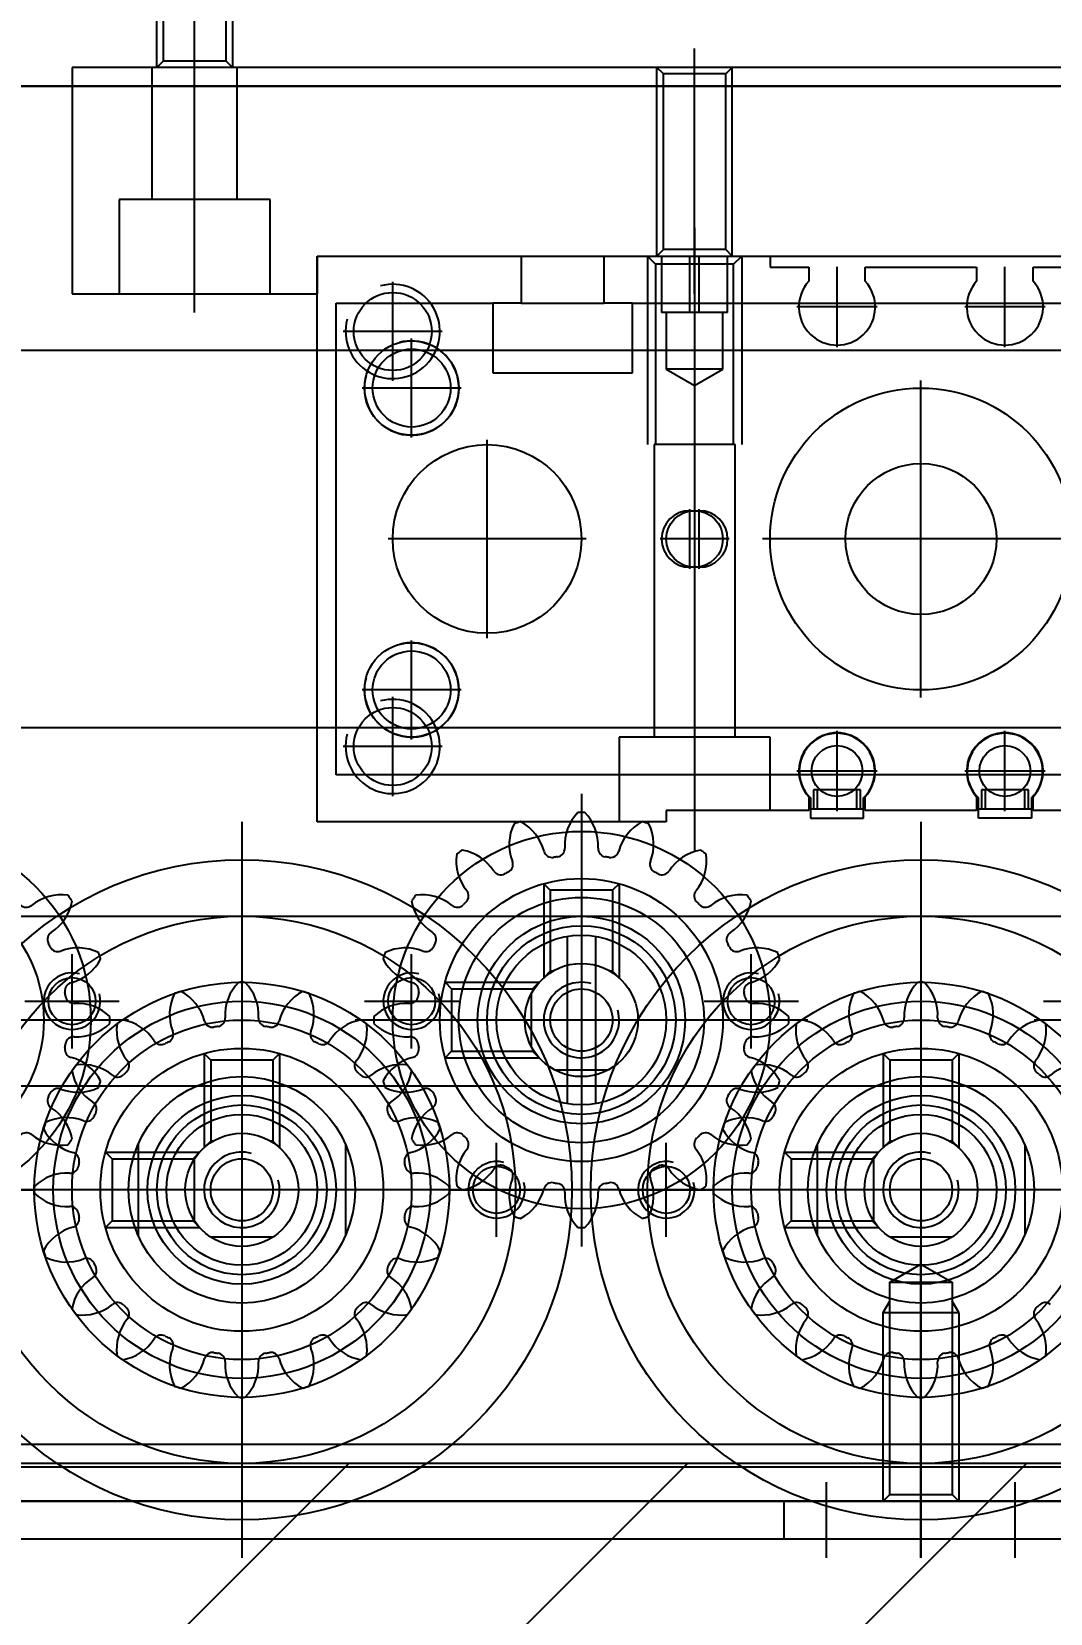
# Model space of a CAD drawing. Header units: inches. Extents: x 0 to 77285, y -118 to 40065.
# Drawn here: x 15014.5 to 15068.5, y 25987.6 to 26071.4 of the extents above; entities that cross this region are included whole.
import ezdxf

# ---------------------------------------------------------------- set-up
doc = ezdxf.new("R2010")
doc.units = ezdxf.units.IN
doc.header["$LTSCALE"] = 5
doc.header["$MEASUREMENT"] = 0
doc.layers.add('A', color=8, linetype='Continuous')
doc.styles.add('SCI', font='')
doc.styles.get('SCI').set_extended_font_data('Gulim')
doc.dimstyles.new('SCH', dxfattribs={"dimtxt": 2.5, "dimasz": 2, "dimexe": 1.25, "dimexo": 0.625, "dimtad": 1, "dimdec": 8, "dimtxsty": 'SCI', "dimcen": 2.5, "dimclrd": 4, "dimclre": 4, "dimclrt": 7, "dimadec": 8, "dimazin": 2, "dimtfac": 1, "dimtdec": 8, "dimtmove": 0, "dimatfit": 3, "dimfxl": 1, "dimarcsym": 0})

# ---------------------------------------------------------------- blocks, each defined once
blk = doc.blocks.new('A$Cc399747e')
h = blk.add_hatch()
h.set_pattern_fill('ANSI31', color=256, scale=4)
h.set_pattern_definition([(45, (9521.272, 63861.461), (-8.980256, 8.980256), [])])
h.paths.add_polyline_path([(2341.792, 581), (1941.792, 581), (1941.792, 281), (2341.792, 281)])
for p, q in [((2216.792, 286), (2216.792, 282)), ((2221.792, 286), (2221.792, 282)), ((2221.792, 247), (2221.792, 286)), ((2226.792, 286), (2226.792, 282)), ((2257.792, 247), (2257.792, 286)), ((2334.292, 285), (2109.292, 285)), ((2229.042, 285), (2229.042, 283)), ((2221.792, 284), (2221.792, 269.448)), ((2109.292, 283), (2334.292, 283)), ((2334.292, 283), (2109.292, 283)), ((2220.142, 282.65), (2219.792, 283)), ((2219.792, 273), (2219.792, 283)), ((2223.442, 282.65), (2220.142, 282.65)), ((2220.142, 271.4), (2220.142, 282.65)), ((2223.792, 283), (2223.442, 282.65)), ((2223.442, 282.65), (2223.442, 271.4)), ((2223.792, 283), (2223.792, 273)), ((1941.792, 281), (2341.792, 281)), ((1941.792, 281), (2341.792, 281)), ((1627.792, 280), (2635.792, 280)), ((2221.792, 253.5), (2221.792, 279.5)), ((2221.792, 253.5), (2221.792, 279.5)), ((2257.792, 253.5), (2257.792, 279.5)), ((2257.792, 253.5), (2257.792, 279.5)), ((2221.792, 254.5), (2221.792, 278.5)), ((2257.792, 254.5), (2257.792, 278.5)), ((2219.792, 273), (2220.142, 272.394)), ((2223.792, 273), (2219.792, 273)), ((2223.792, 273), (2223.442, 272.394)), ((2221.792, 270.448), (2220.142, 271.4)), ((2223.442, 271.4), (2220.142, 271.4)), ((2223.442, 271.4), (2221.792, 270.448)), ((2239.792, 245.5), (2239.792, 269.5)), ((2216.292, 264.102), (2216.292, 268.898)), ((2220.135, 269.001), (2223.449, 269.001)), ((2229.021, 268.5), (2224.028, 268.5)), ((2224.378, 268.15), (2224.028, 268.5)), ((2227.292, 264.102), (2227.292, 268.898)), ((2229.021, 268.5), (2228.671, 268.15)), ((2235.292, 269), (2235.292, 264)), ((2244.292, 269), (2244.292, 264)), ((2252.292, 264.102), (2252.292, 268.898)), ((2256.135, 269.001), (2259.449, 269.001)), ((2265.021, 268.5), (2260.028, 268.5)), ((2260.378, 268.15), (2260.028, 268.5)), ((2263.292, 264.102), (2263.292, 268.898)), ((2265.021, 268.5), (2264.671, 268.15)), ((2224.293, 268.157), (2224.293, 264.843)), ((2224.378, 268.021), (2224.378, 268.15)), ((2228.671, 268.15), (2224.378, 268.15)), ((2228.671, 264.85), (2228.671, 268.15)), ((2260.293, 268.157), (2260.293, 264.843)), ((2260.378, 268.021), (2260.378, 268.15)), ((2264.671, 268.15), (2260.378, 268.15)), ((2264.671, 264.85), (2264.671, 268.15)), ((2202.292, 266.5), (2241.292, 266.5)), ((2208.792, 266.5), (2234.792, 266.5)), ((2208.792, 266.5), (2234.792, 266.5)), ((2209.792, 266.5), (2233.792, 266.5)), ((2237.792, 266.5), (2232.792, 266.5)), ((2238.292, 266.5), (2277.292, 266.5)), ((2246.792, 266.5), (2241.792, 266.5)), ((2244.792, 266.5), (2270.792, 266.5)), ((2244.792, 266.5), (2270.792, 266.5)), ((2245.792, 266.5), (2269.792, 266.5)), ((2273.792, 266.5), (2268.792, 266.5)), ((2224.378, 264.85), (2224.378, 264.98)), ((2239.792, 250), (2239.792, 265)), ((2260.378, 264.85), (2260.378, 264.98)), ((2219.792, 259.272), (2219.792, 264.264)), ((2220.142, 263.914), (2219.792, 264.264)), ((2223.442, 263.914), (2223.792, 264.264)), ((2223.792, 259.272), (2223.792, 264.264)), ((2224.378, 264.85), (2224.028, 264.5)), ((2229.021, 264.5), (2224.028, 264.5)), ((2228.671, 264.85), (2224.378, 264.85)), ((2229.021, 264.5), (2228.671, 264.85)), ((2255.792, 259.272), (2255.792, 264.264)), ((2256.142, 263.914), (2255.792, 264.264)), ((2259.442, 263.914), (2259.792, 264.264)), ((2259.792, 259.272), (2259.792, 264.264)), ((2260.378, 264.85), (2260.028, 264.5)), ((2265.021, 264.5), (2260.028, 264.5)), ((2264.671, 264.85), (2260.378, 264.85)), ((2265.021, 264.5), (2264.671, 264.85)), ((2220.142, 263.914), (2220.271, 263.914)), ((2220.142, 259.622), (2220.142, 263.914)), ((2223.313, 263.914), (2223.442, 263.914)), ((2223.442, 259.622), (2223.442, 263.914)), ((2256.142, 263.914), (2256.271, 263.914)), ((2256.142, 259.622), (2256.142, 263.914)), ((2259.313, 263.914), (2259.442, 263.914)), ((2259.442, 259.622), (2259.442, 263.914)), ((2239.792, 252), (2239.792, 263)), ((2239.042, 253.063), (2239.042, 261.937)), ((2240.542, 253.063), (2240.542, 261.937)), ((2241.215, 260.141), (2238.369, 260.141)), ((2219.792, 259.272), (2220.142, 259.622)), ((2220.142, 259.622), (2223.442, 259.622)), ((2223.792, 259.272), (2223.442, 259.622)), ((2247.021, 259.5), (2242.028, 259.5)), ((2242.378, 259.15), (2242.028, 259.5)), ((2242.378, 259.021), (2242.378, 259.15)), ((2246.671, 259.15), (2242.378, 259.15)), ((2247.021, 259.5), (2246.671, 259.15)), ((2246.671, 255.85), (2246.671, 259.15)), ((2255.792, 259.272), (2256.142, 259.622)), ((2256.142, 259.622), (2259.442, 259.622)), ((2259.792, 259.272), (2259.442, 259.622)), ((2230.792, 259), (2230.792, 254)), ((2242.433, 258.923), (2242.433, 256.077)), ((2248.792, 259), (2248.792, 254)), ((2266.792, 259), (2266.792, 254)), ((2191.792, 257.5), (2215.792, 257.5)), ((2227.792, 257.5), (2251.792, 257.5)), ((2232.292, 257.5), (2247.292, 257.5)), ((2234.292, 257.5), (2245.292, 257.5)), ((2263.792, 257.5), (2287.792, 257.5)), ((2268.292, 257.5), (2283.292, 257.5)), ((2215.292, 256.5), (2210.292, 256.5)), ((2233.292, 256.5), (2228.292, 256.5)), ((2242.378, 255.85), (2242.028, 255.5)), ((2242.378, 255.85), (2242.378, 255.98)), ((2246.671, 255.85), (2242.378, 255.85)), ((2251.292, 256.5), (2246.292, 256.5)), ((2247.021, 255.5), (2246.671, 255.85)), ((2269.292, 256.5), (2264.292, 256.5)), ((2237.792, 250.272), (2237.792, 255.264)), ((2238.142, 254.914), (2237.792, 255.264)), ((2238.142, 254.914), (2238.271, 254.914)), ((2238.142, 250.622), (2238.142, 254.914)), ((2241.313, 254.914), (2241.442, 254.914)), ((2241.442, 254.914), (2241.792, 255.264)), ((2241.442, 250.622), (2241.442, 254.914)), ((2241.792, 250.272), (2241.792, 255.264)), ((2247.021, 255.5), (2242.028, 255.5)), ((2276.792, 252), (2166.792, 252)), ((2237.792, 250.272), (2238.142, 250.622)), ((2238.142, 250.622), (2241.442, 250.622)), ((2241.792, 250.272), (2241.442, 250.622)), ((2233.792, 215.5), (2233.792, 248.5)), ((2215.942, 246.8), (2218.742, 246.8)), ((2215.942, 245.728), (2215.942, 246.8)), ((2218.742, 246.8), (2218.742, 245.728)), ((2224.842, 246.8), (2224.842, 245.728)), ((2227.642, 246.8), (2224.842, 246.8)), ((2227.642, 245.728), (2227.642, 246.8)), ((2235.292, 247), (2253.792, 247)), ((2235.292, 246.4), (2235.292, 247)), ((2237.792, 242.5), (2237.792, 247)), ((2253.792, 247), (2253.792, 217)), ((2213.292, 246.4), (2215.842, 246.4)), ((2215.842, 246.4), (2215.842, 245.661)), ((2218.742, 246.3), (2215.942, 246.3)), ((2216.092, 246.3), (2216.092, 245.3)), ((2216.292, 246.3), (2216.292, 245.3)), ((2217.342, 246.426), (2217.342, 242.174)), ((2218.392, 245.3), (2218.392, 246.3)), ((2218.592, 245.3), (2218.592, 246.3)), ((2218.842, 246.4), (2224.742, 246.4)), ((2218.842, 245.661), (2218.842, 246.4)), ((2224.742, 246.4), (2224.742, 245.661)), ((2227.642, 246.3), (2224.842, 246.3)), ((2224.992, 246.3), (2224.992, 245.3)), ((2225.192, 246.3), (2225.192, 245.3)), ((2226.242, 246.426), (2226.242, 242.174)), ((2227.292, 245.3), (2227.292, 246.3)), ((2227.492, 245.3), (2227.492, 246.3)), ((2227.742, 246.4), (2235.292, 246.4)), ((2227.742, 245.661), (2227.742, 246.4)), ((2229.792, 246.4), (2229.792, 242.5)), ((2216.092, 245.3), (2218.592, 245.3)), ((2224.992, 245.3), (2227.492, 245.3)), ((2249.792, 245.625), (2249.792, 240.375)), ((2192.802, 244.5), (2215.327, 244.5)), ((2215.216, 244.3), (2219.468, 244.3)), ((2215.327, 244.5), (2215.352, 244.5)), ((2215.352, 244.5), (2219.332, 244.5)), ((2219.332, 244.5), (2219.357, 244.5)), ((2219.357, 244.5), (2224.227, 244.5)), ((2224.116, 244.3), (2228.368, 244.3)), ((2224.227, 244.5), (2224.252, 244.5)), ((2224.252, 244.5), (2228.232, 244.5)), ((2228.232, 244.5), (2228.257, 244.5)), ((2228.257, 244.5), (2252.792, 244.5)), ((2252.792, 244.5), (2252.792, 219.5)), ((2229.792, 242.5), (2237.792, 242.5)), ((2231.642, 242.5), (2231.642, 227)), ((2235.942, 227), (2235.942, 242.5)), ((2247.167, 243), (2252.417, 243)), ((2248.792, 242.625), (2248.792, 237.375)), ((2334.292, 242), (2109.292, 242)), ((2221.792, 240.4), (2221.792, 223.6)), ((2246.167, 240), (2251.417, 240)), ((2244.792, 237.25), (2244.792, 226.75)), ((2233.542, 233.575), (2233.542, 230.425)), ((2233.542, 233.5), (2234.042, 233.5)), ((2234.042, 233.575), (2234.042, 230.425)), ((2213.392, 232), (2230.192, 232)), ((2231.967, 232), (2235.617, 232)), ((2239.542, 232), (2250.042, 232)), ((2234.042, 230.5), (2233.542, 230.5)), ((2231.292, 217), (2231.292, 227)), ((2231.642, 227), (2235.942, 227)), ((2231.725, 227), (2231.725, 217.433)), ((2235.859, 217.433), (2235.859, 227)), ((2236.292, 217), (2236.292, 227)), ((2248.792, 226.625), (2248.792, 221.375)), ((2233.792, 223.866), (2232.292, 223)), ((2235.292, 223), (2233.792, 223.866)), ((2246.167, 224), (2251.417, 224)), ((2237.092, 223.2), (2237.092, 219.5)), ((2244.492, 223.2), (2237.092, 223.2)), ((2244.492, 219.5), (2244.492, 223.2)), ((2249.792, 223.625), (2249.792, 218.375)), ((2232.292, 223), (2235.292, 223)), ((2232.292, 223), (2232.292, 220)), ((2235.292, 220), (2235.292, 223)), ((2109.292, 222), (2334.292, 222)), ((2217.342, 221.826), (2217.342, 217.574)), ((2226.242, 221.826), (2226.242, 217.574)), ((2247.167, 221), (2252.417, 221)), ((2215.216, 219.7), (2219.468, 219.7)), ((2224.116, 219.7), (2228.368, 219.7)), ((2232.042, 220), (2232.042, 217)), ((2232.042, 220), (2235.542, 220)), ((2233.542, 220), (2233.542, 217)), ((2234.042, 220), (2234.042, 217)), ((2235.542, 217), (2235.542, 220)), ((2260.292, 220), (2260.292, 206)), ((2215.327, 219.5), (2206.492, 219.5)), ((2219.357, 219.5), (2215.327, 219.5)), ((2224.227, 219.5), (2219.357, 219.5)), ((2228.257, 219.5), (2224.227, 219.5)), ((2237.092, 219.5), (2228.257, 219.5)), ((2233.792, 219), (2233.792, 206)), ((2237.092, 219.5), (2238.592, 219.5)), ((2242.992, 219.5), (2238.592, 219.5)), ((2238.592, 219.5), (2238.592, 217)), ((2242.992, 219.5), (2244.492, 219.5)), ((2242.992, 217), (2242.992, 219.5)), ((2252.792, 219.5), (2244.492, 219.5)), ((2266.792, 219), (2253.792, 219)), ((2253.792, 217), (2253.792, 219)), ((2256.292, 219), (2256.292, 214)), ((2264.292, 214), (2264.292, 219)), ((2266.792, 207), (2266.792, 219)), ((2215.842, 218.34), (2215.842, 217.6)), ((2218.842, 217.6), (2218.842, 218.34)), ((2224.742, 218.34), (2224.742, 217.6)), ((2227.742, 217.6), (2227.742, 218.34)), ((2215.842, 217.6), (2213.792, 217.6)), ((2224.742, 217.6), (2218.842, 217.6)), ((2229.792, 217.6), (2227.742, 217.6)), ((2229.792, 217), (2229.792, 217.6)), ((2231.725, 217.433), (2231.292, 217)), ((2231.725, 217.433), (2235.859, 217.433)), ((2236.292, 217), (2235.859, 217.433)), ((2253.792, 217), (2189.792, 217)), ((2238.592, 217), (2229.792, 217)), ((2231.792, 217), (2231.792, 207)), ((2231.792, 217), (2232.142, 216.65)), ((2232.142, 216.65), (2235.442, 216.65)), ((2232.142, 216.65), (2232.142, 207.35)), ((2235.792, 217), (2235.442, 216.65)), ((2235.442, 216.65), (2235.442, 207.35)), ((2235.792, 217), (2235.792, 207)), ((2253.792, 217), (2242.992, 217)), ((2256.292, 214), (2264.292, 214)), ((2258.042, 214), (2258.042, 207)), ((2262.542, 214), (2262.542, 207)), ((2605.792, 208), (1657.792, 208)), ((1746.792, 208), (2486.792, 208)), ((2260.292, 208), (2260.292, 193.448)), ((2266.792, 207), (2266.792, 208)), ((2232.142, 207.35), (2231.792, 207)), ((2232.142, 207.35), (2235.442, 207.35)), ((2235.442, 207.35), (2235.792, 207)), ((2176.792, 207), (2266.792, 207)), ((2176.792, 207), (2266.792, 207)), ((2258.642, 206.65), (2258.292, 207)), ((2258.292, 197), (2258.292, 207)), ((2261.942, 206.65), (2258.642, 206.65)), ((2258.642, 195.4), (2258.642, 206.65)), ((2262.292, 207), (2261.942, 206.65)), ((2261.942, 206.65), (2261.942, 195.4)), ((2262.292, 207), (2262.292, 197))]:
    blk.add_line(p, q)
at = {"ltscale": 4}
for p, q in [((1627.792, 281.2), (2635.792, 281.2)), ((1627.792, 280), (2635.792, 280)), ((2106.292, 261), (2337.292, 261)), ((1679.792, 208), (2483.792, 208))]:
    blk.add_line(p, q, dxfattribs=at)
for centre, radius in [((2221.792, 266.5), 17.5), ((2257.792, 266.5), 17.5), ((2221.792, 266.5), 14.5), ((2257.792, 266.5), 14.5), ((2221.792, 266.5), 11), ((2257.792, 266.5), 11), ((2221.792, 266.5), 10), ((2257.792, 266.5), 10), ((2221.792, 266.5), 9), ((2257.792, 266.5), 9), ((2221.792, 266.5), 7.5), ((2257.792, 266.5), 7.5), ((2221.792, 266.5), 6), ((2257.792, 266.5), 6), ((2221.792, 266.5), 5), ((2221.792, 266.5), 4.5), ((2257.792, 266.5), 5), ((2257.792, 266.5), 4.5), ((2221.792, 266.5), 4), ((2257.792, 266.5), 4), ((2221.792, 266.5), 3), ((2221.792, 266.5), 3), ((2257.792, 266.5), 3), ((2257.792, 266.5), 3), ((2221.792, 266.5), 1.65), ((2239.792, 257.5), 10), ((2235.292, 266.5), 1.25), ((2244.292, 266.5), 1.25), ((2257.792, 266.5), 1.65), ((2275.792, 257.5), 10), ((2239.792, 257.5), 7.5), ((2275.792, 257.5), 7.5), ((2239.792, 257.5), 6.5), ((2239.792, 257.5), 5.5), ((2239.792, 257.5), 5), ((2239.792, 257.5), 4.5), ((2239.792, 257.5), 4.5), ((2239.792, 257.5), 3), ((2239.792, 257.5), 3), ((2239.792, 257.5), 1.65), ((2230.792, 256.5), 1.25), ((2248.792, 256.5), 1.25), ((2266.792, 256.5), 1.25), ((2217.342, 244.3), 1.35), ((2226.242, 244.3), 1.35), ((2249.792, 243), 2.067), ((2248.792, 240), 2.5), ((2248.792, 240), 2.067), ((2221.792, 232), 8), ((2221.792, 232), 8), ((2244.792, 232), 5), ((2221.792, 232), 4), ((2233.792, 232), 1.5), ((2248.792, 224), 2.5), ((2248.792, 224), 2.067), ((2249.792, 221), 2.067)]:
    blk.add_circle(centre, radius)
for centre, radius, start, end in [((2220.464, 275.803), 2.5, 153.86546, 201.15785), ((2221.792, 266.5), 11, 108, 108.94936), ((2221.792, 266.5), 11, 107.05064, 108), ((2217.398, 274.807), 2.5, 14.84215, 62.13454), ((2223.404, 275.758), 2.5, 135.86546, 183.15785), ((2221.792, 266.5), 11, 90, 90.94936), ((2221.792, 266.5), 11, 89.05064, 90), ((2220.18, 275.758), 2.5, 356.84215, 44.13454), ((2226.186, 274.807), 2.5, 117.86546, 165.15785), ((2221.792, 266.5), 11, 72, 72.94936), ((2221.792, 266.5), 11, 71.05064, 72), ((2223.12, 275.803), 2.5, 338.84215, 26.13454), ((2256.464, 275.803), 2.5, 153.86546, 201.15785), ((2257.792, 266.5), 11, 108, 108.94936), ((2257.792, 266.5), 11, 107.05064, 108), ((2253.398, 274.807), 2.5, 14.84215, 62.13454), ((2259.404, 275.758), 2.5, 135.86546, 183.15785), ((2257.792, 266.5), 11, 90, 90.94936), ((2257.792, 266.5), 11, 89.05064, 90), ((2256.18, 275.758), 2.5, 356.84215, 44.13454), ((2262.186, 274.807), 2.5, 117.86546, 165.15785), ((2257.792, 266.5), 11, 72, 72.94936), ((2257.792, 266.5), 11, 71.05064, 72), ((2259.12, 275.803), 2.5, 338.84215, 26.13454), ((2217.655, 274.937), 2.5, 171.86546, 219.15785), ((2221.792, 266.5), 11, 126, 126.94936), ((2221.792, 266.5), 11, 125.05064, 126), ((2215.046, 273.042), 2.5, 32.84215, 80.13454), ((2220.242, 275.56), 0.442, 194.84215, 279.71096), ((2221.792, 266.5), 8.75, 99, 99.71096), ((2221.792, 266.5), 8.75, 98.28904, 99), ((2220.467, 275.596), 0.442, 278.28904, 3.15785), ((2223.117, 275.596), 0.442, 176.84215, 261.71096), ((2221.792, 266.5), 8.75, 81, 81.71096), ((2221.792, 266.5), 8.75, 80.28904, 81), ((2223.343, 275.56), 0.442, 260.28904, 345.15785), ((2228.538, 273.042), 2.5, 99.86546, 147.15785), ((2225.929, 274.937), 2.5, 320.84215, 8.13454), ((2221.792, 266.5), 11, 54, 54.94936), ((2221.792, 266.5), 11, 53.05064, 54), ((2253.655, 274.937), 2.5, 171.86546, 219.15785), ((2257.792, 266.5), 11, 126, 126.94936), ((2257.792, 266.5), 11, 125.05064, 126), ((2251.046, 273.042), 2.5, 32.84215, 80.13454), ((2256.242, 275.56), 0.442, 194.84215, 279.71096), ((2257.792, 266.5), 8.75, 99, 99.71096), ((2257.792, 266.5), 8.75, 98.28904, 99), ((2256.467, 275.596), 0.442, 278.28904, 3.15785), ((2259.117, 275.596), 0.442, 176.84215, 261.71096), ((2257.792, 266.5), 8.75, 81, 81.71096), ((2257.792, 266.5), 8.75, 80.28904, 81), ((2259.343, 275.56), 0.442, 260.28904, 345.15785), ((2264.538, 273.042), 2.5, 99.86546, 147.15785), ((2261.929, 274.937), 2.5, 320.84215, 8.13454), ((2257.792, 266.5), 11, 54, 54.94936), ((2257.792, 266.5), 11, 53.05064, 54), ((2217.518, 274.637), 0.442, 212.84215, 297.71096), ((2221.792, 266.5), 8.75, 117, 117.71096), ((2221.792, 266.5), 8.75, 116.28904, 117), ((2217.721, 274.741), 0.442, 296.28904, 21.15785), ((2225.863, 274.741), 0.442, 158.84215, 243.71096), ((2221.792, 266.5), 8.75, 63, 63.71096), ((2221.792, 266.5), 8.75, 62.28904, 63), ((2226.066, 274.637), 0.442, 242.28904, 327.15785), ((2253.518, 274.637), 0.442, 212.84215, 297.71096), ((2257.792, 266.5), 8.75, 117, 117.71096), ((2257.792, 266.5), 8.75, 116.28904, 117), ((2253.721, 274.741), 0.442, 296.28904, 21.15785), ((2261.863, 274.741), 0.442, 158.84215, 243.71096), ((2257.792, 266.5), 8.75, 63, 63.71096), ((2257.792, 266.5), 8.75, 62.28904, 63), ((2262.066, 274.637), 0.442, 242.28904, 327.15785), ((2215.374, 273.08), 0.442, 314.28904, 39.15785), ((2228.21, 273.08), 0.442, 140.84215, 225.71096), ((2251.374, 273.08), 0.442, 314.28904, 39.15785), ((2264.21, 273.08), 0.442, 140.84215, 225.71096), ((2215.213, 272.918), 0.442, 230.84215, 315.71096), ((2221.792, 266.5), 8.75, 135, 135.71096), ((2221.792, 266.5), 8.75, 134.28904, 135), ((2221.792, 266.5), 8.75, 45, 45.71096), ((2221.792, 266.5), 8.75, 44.28904, 45), ((2228.372, 272.918), 0.442, 224.28904, 309.15785), ((2230.229, 270.637), 2.5, 81.86546, 129.15785), ((2228.334, 273.246), 2.5, 302.84215, 350.13454), ((2221.792, 266.5), 11, 36, 36.94936), ((2221.792, 266.5), 11, 35.05064, 36), ((2257.792, 266.5), 11, 144, 144.94936), ((2251.25, 273.246), 2.5, 189.86546, 237.15785), ((2257.792, 266.5), 11, 143.05064, 144), ((2249.355, 270.637), 2.5, 50.84215, 98.13454), ((2251.213, 272.918), 0.442, 230.84215, 315.71096), ((2257.792, 266.5), 8.75, 135, 135.71096), ((2257.792, 266.5), 8.75, 134.28904, 135), ((2257.792, 266.5), 8.75, 45, 45.71096), ((2257.792, 266.5), 8.75, 44.28904, 45), ((2264.372, 272.918), 0.442, 224.28904, 309.15785), ((2266.229, 270.637), 2.5, 81.86546, 129.15785), ((2264.334, 273.246), 2.5, 302.84215, 350.13454), ((2257.792, 266.5), 11, 36, 36.94936), ((2257.792, 266.5), 11, 35.05064, 36), ((2229.929, 270.774), 0.442, 122.84215, 207.71096), ((2249.655, 270.774), 0.442, 332.28904, 57.15785), ((2265.929, 270.774), 0.442, 122.84215, 207.71096), ((2221.792, 266.5), 8.75, 27, 27.71096), ((2221.792, 266.5), 8.75, 26.28904, 27), ((2230.033, 270.571), 0.442, 206.28904, 291.15785), ((2231.095, 267.828), 2.5, 63.86546, 111.15785), ((2221.792, 266.5), 11, 18, 18.94936), ((2257.792, 266.5), 11, 161.05064, 162), ((2248.489, 267.828), 2.5, 68.84215, 116.13454), ((2249.551, 270.571), 0.442, 248.84215, 333.71096), ((2257.792, 266.5), 8.75, 153, 153.71096), ((2257.792, 266.5), 8.75, 152.28904, 153), ((2257.792, 266.5), 8.75, 27, 27.71096), ((2257.792, 266.5), 8.75, 26.28904, 27), ((2266.033, 270.571), 0.442, 206.28904, 291.15785), ((2267.095, 267.828), 2.5, 63.86546, 111.15785), ((2257.792, 266.5), 11, 18, 18.94936), ((2230.098, 270.894), 2.5, 284.84215, 332.13454), ((2221.792, 266.5), 11, 17.05064, 18), ((2257.792, 266.5), 11, 162, 162.94936), ((2249.486, 270.894), 2.5, 207.86546, 255.15785), ((2266.098, 270.894), 2.5, 284.84215, 332.13454), ((2257.792, 266.5), 11, 17.05064, 18), ((2221.792, 266.5), 2, 255, 195), ((2230.852, 268.051), 0.442, 104.84215, 189.71096), ((2241.404, 266.758), 2.5, 135.86546, 183.15785), ((2239.792, 257.5), 11, 90, 90.94936), ((2239.792, 257.5), 11, 89.05064, 90), ((2238.18, 266.758), 2.5, 356.84215, 44.13454), ((2248.732, 268.051), 0.442, 350.28904, 75.15785), ((2257.792, 266.5), 2, 255, 195), ((2266.852, 268.051), 0.442, 104.84215, 189.71096), ((2221.792, 266.5), 8.75, 9, 9.71096), ((2221.792, 266.5), 8.75, 8.28904, 9), ((2230.888, 267.825), 0.442, 188.28904, 273.15785), ((2235.292, 266.5), 1.5, 255, 195), ((2238.464, 266.803), 2.5, 153.86546, 201.15785), ((2239.792, 257.5), 11, 108, 108.94936), ((2239.792, 257.5), 11, 107.05064, 108), ((2235.398, 265.807), 2.5, 14.84215, 62.13454), ((2244.186, 265.807), 2.5, 117.86546, 165.15785), ((2244.292, 266.5), 1.5, 255, 195), ((2239.792, 257.5), 11, 72, 72.94936), ((2239.792, 257.5), 11, 71.05064, 72), ((2241.12, 266.803), 2.5, 338.84215, 26.13454), ((2248.697, 267.825), 0.442, 266.84215, 351.71096), ((2257.792, 266.5), 8.75, 171, 171.71096), ((2257.792, 266.5), 8.75, 170.28904, 171), ((2257.792, 266.5), 8.75, 9, 9.71096), ((2257.792, 266.5), 8.75, 8.28904, 9), ((2266.888, 267.825), 0.442, 188.28904, 273.15785), ((2231.05, 264.888), 2.5, 45.86546, 93.15785), ((2221.792, 266.5), 11, 360, 0.94936), ((2257.792, 266.5), 11, 179.05064, 180), ((2248.534, 264.888), 2.5, 86.84215, 134.13454), ((2267.05, 264.888), 2.5, 45.86546, 93.15785), ((2257.792, 266.5), 11, 360, 0.94936), ((2231.05, 268.112), 2.5, 266.84215, 314.13454), ((2221.792, 266.5), 11, 359.05064, 0), ((2235.655, 265.937), 2.5, 171.86546, 219.15785), ((2239.792, 257.5), 11, 126, 126.94936), ((2239.792, 257.5), 11, 125.05064, 126), ((2233.046, 264.042), 2.5, 32.84215, 80.13454), ((2235.721, 265.741), 0.442, 296.28904, 21.15785), ((2238.242, 266.56), 0.442, 194.84215, 279.71096), ((2239.792, 257.5), 8.75, 99, 99.71096), ((2239.792, 257.5), 8.75, 98.28904, 99), ((2238.467, 266.596), 0.442, 278.28904, 3.15785), ((2241.117, 266.596), 0.442, 176.84215, 261.71096), ((2239.792, 257.5), 8.75, 81, 81.71096), ((2239.792, 257.5), 8.75, 80.28904, 81), ((2241.343, 266.56), 0.442, 260.28904, 345.15785), ((2243.863, 265.741), 0.442, 158.84215, 243.71096), ((2246.538, 264.042), 2.5, 99.86546, 147.15785), ((2243.929, 265.937), 2.5, 320.84215, 8.13454), ((2239.792, 257.5), 11, 54, 54.94936), ((2239.792, 257.5), 11, 53.05064, 54), ((2257.792, 266.5), 11, 180, 180.94936), ((2248.534, 268.112), 2.5, 225.86546, 273.15785), ((2267.05, 268.112), 2.5, 266.84215, 314.13454), ((2257.792, 266.5), 11, 359.05064, 0), ((2230.852, 264.95), 0.442, 170.28904, 255.15785), ((2221.792, 266.5), 8.75, 350.28904, 351), ((2221.792, 266.5), 8.75, 351, 351.71096), ((2230.888, 265.175), 0.442, 86.84215, 171.71096), ((2235.518, 265.637), 0.442, 212.84215, 297.71096), ((2239.792, 257.5), 8.75, 117, 117.71096), ((2239.792, 257.5), 8.75, 116.28904, 117), ((2239.792, 257.5), 8.75, 63, 63.71096), ((2239.792, 257.5), 8.75, 62.28904, 63), ((2244.066, 265.637), 0.442, 242.28904, 327.15785), ((2248.697, 265.175), 0.442, 8.28904, 93.15785), ((2248.732, 264.95), 0.442, 284.84215, 9.71096), ((2257.792, 266.5), 8.75, 188.28904, 189), ((2257.792, 266.5), 8.75, 189, 189.71096), ((2266.852, 264.95), 0.442, 170.28904, 255.15785), ((2257.792, 266.5), 8.75, 350.28904, 351), ((2257.792, 266.5), 8.75, 351, 351.71096), ((2266.888, 265.175), 0.442, 86.84215, 171.71096), ((2230.098, 262.106), 2.5, 27.86546, 75.15785), ((2239.792, 257.5), 11, 143.05064, 144), ((2231.355, 261.637), 2.5, 50.84215, 98.13454), ((2233.374, 264.08), 0.442, 314.28904, 39.15785), ((2246.21, 264.08), 0.442, 140.84215, 225.71096), ((2248.229, 261.637), 2.5, 81.86546, 129.15785), ((2249.486, 262.106), 2.5, 104.84215, 152.13454), ((2239.792, 257.5), 11, 36, 36.94936), ((2266.098, 262.106), 2.5, 27.86546, 75.15785), ((2275.792, 257.5), 11, 143.05064, 144), ((2267.355, 261.637), 2.5, 50.84215, 98.13454), ((2239.792, 257.5), 11, 144, 144.94936), ((2233.25, 264.246), 2.5, 189.86546, 237.15785), ((2221.792, 266.5), 11, 342, 342.94936), ((2233.213, 263.918), 0.442, 230.84215, 315.71096), ((2239.792, 257.5), 8.75, 135, 135.71096), ((2239.792, 257.5), 8.75, 134.28904, 135), ((2239.792, 257.5), 8.75, 45, 45.71096), ((2239.792, 257.5), 8.75, 44.28904, 45), ((2246.372, 263.918), 0.442, 224.28904, 309.15785), ((2257.792, 266.5), 11, 197.05064, 198), ((2246.334, 264.246), 2.5, 302.84215, 350.13454), ((2239.792, 257.5), 11, 35.05064, 36), ((2275.792, 257.5), 11, 144, 144.94936), ((2269.25, 264.246), 2.5, 189.86546, 237.15785), ((2257.792, 266.5), 11, 342, 342.94936), ((2269.213, 263.918), 0.442, 230.84215, 315.71096), ((2221.792, 266.5), 8.75, 332.28904, 333), ((2221.792, 266.5), 8.75, 333, 333.71096), ((2230.033, 262.429), 0.442, 68.84215, 153.71096), ((2231.095, 265.172), 2.5, 248.84215, 296.13454), ((2221.792, 266.5), 11, 341.05064, 342), ((2257.792, 266.5), 11, 198, 198.94936), ((2248.489, 265.172), 2.5, 243.86546, 291.15785), ((2249.551, 262.429), 0.442, 26.28904, 111.15785), ((2257.792, 266.5), 8.75, 206.28904, 207), ((2257.792, 266.5), 8.75, 207, 207.71096), ((2257.792, 266.5), 8.75, 332.28904, 333), ((2257.792, 266.5), 8.75, 333, 333.71096), ((2266.033, 262.429), 0.442, 68.84215, 153.71096), ((2267.095, 265.172), 2.5, 248.84215, 296.13454), ((2257.792, 266.5), 11, 341.05064, 342), ((2229.929, 262.226), 0.442, 152.28904, 237.15785), ((2228.334, 259.754), 2.5, 9.86546, 57.15785), ((2231.655, 261.774), 0.442, 332.28904, 57.15785), ((2247.929, 261.774), 0.442, 122.84215, 207.71096), ((2251.25, 259.754), 2.5, 122.84215, 170.13454), ((2249.655, 262.226), 0.442, 302.84215, 27.71096), ((2265.929, 262.226), 0.442, 152.28904, 237.15785), ((2264.334, 259.754), 2.5, 9.86546, 57.15785), ((2267.655, 261.774), 0.442, 332.28904, 57.15785), ((2239.792, 257.5), 11, 162, 162.94936), ((2239.792, 257.5), 11, 161.05064, 162), ((2230.489, 258.828), 2.5, 68.84215, 116.13454), ((2231.551, 261.571), 0.442, 248.84215, 333.71096), ((2239.792, 257.5), 8.75, 153, 153.71096), ((2239.792, 257.5), 8.75, 152.28904, 153), ((2239.792, 257.5), 8.75, 27, 27.71096), ((2239.792, 257.5), 8.75, 26.28904, 27), ((2248.033, 261.571), 0.442, 206.28904, 291.15785), ((2249.095, 258.828), 2.5, 63.86546, 111.15785), ((2239.792, 257.5), 11, 18, 18.94936), ((2239.792, 257.5), 11, 17.05064, 18), ((2275.792, 257.5), 11, 162, 162.94936), ((2275.792, 257.5), 11, 161.05064, 162), ((2266.489, 258.828), 2.5, 68.84215, 116.13454), ((2267.551, 261.571), 0.442, 248.84215, 333.71096), ((2275.792, 257.5), 8.75, 153, 153.71096), ((2275.792, 257.5), 8.75, 152.28904, 153), ((2213.355, 262.363), 2.5, 261.86546, 309.15785), ((2215.213, 260.082), 0.442, 44.28904, 129.15785), ((2221.792, 266.5), 8.75, 224.28904, 225), ((2221.792, 266.5), 8.75, 225, 225.71096), ((2215.374, 259.921), 0.442, 320.84215, 45.71096), ((2228.21, 259.921), 0.442, 134.28904, 219.15785), ((2221.792, 266.5), 8.75, 314.28904, 315), ((2221.792, 266.5), 8.75, 315, 315.71096), ((2228.372, 260.082), 0.442, 50.84215, 135.71096), ((2230.229, 262.363), 2.5, 230.84215, 278.13454), ((2231.486, 261.894), 2.5, 207.86546, 255.15785), ((2221.792, 266.5), 11, 323.05064, 324), ((2221.792, 266.5), 11, 324, 324.94936), ((2248.098, 261.894), 2.5, 284.84215, 332.13454), ((2257.792, 266.5), 11, 215.05064, 216), ((2257.792, 266.5), 11, 216, 216.94936), ((2249.355, 262.363), 2.5, 261.86546, 309.15785), ((2251.213, 260.082), 0.442, 44.28904, 129.15785), ((2257.792, 266.5), 8.75, 224.28904, 225), ((2257.792, 266.5), 8.75, 225, 225.71096), ((2251.374, 259.921), 0.442, 320.84215, 45.71096), ((2264.21, 259.921), 0.442, 134.28904, 219.15785), ((2257.792, 266.5), 8.75, 314.28904, 315), ((2257.792, 266.5), 8.75, 315, 315.71096), ((2264.372, 260.082), 0.442, 50.84215, 135.71096), ((2266.229, 262.363), 2.5, 230.84215, 278.13454), ((2267.486, 261.894), 2.5, 207.86546, 255.15785), ((2257.792, 266.5), 11, 323.05064, 324), ((2257.792, 266.5), 11, 324, 324.94936), ((2217.655, 258.063), 2.5, 140.84215, 188.13454), ((2225.929, 258.063), 2.5, 351.86546, 39.15785), ((2230.732, 259.051), 0.442, 350.28904, 75.15785), ((2239.792, 257.5), 2, 255, 195), ((2248.852, 259.051), 0.442, 104.84215, 189.71096), ((2253.655, 258.063), 2.5, 140.84215, 188.13454), ((2261.929, 258.063), 2.5, 351.86546, 39.15785), ((2266.732, 259.051), 0.442, 350.28904, 75.15785), ((2215.046, 259.958), 2.5, 279.86546, 327.15785), ((2217.518, 258.363), 0.442, 62.28904, 147.15785), ((2221.792, 266.5), 8.75, 242.28904, 243), ((2221.792, 266.5), 8.75, 243, 243.71096), ((2217.721, 258.259), 0.442, 338.84215, 63.71096), ((2225.863, 258.259), 0.442, 116.28904, 201.15785), ((2221.792, 266.5), 8.75, 296.28904, 297), ((2221.792, 266.5), 8.75, 297, 297.71096), ((2226.066, 258.363), 0.442, 32.84215, 117.71096), ((2228.538, 259.958), 2.5, 212.84215, 260.13454), ((2230.534, 255.888), 2.5, 86.84215, 134.13454), ((2230.697, 258.825), 0.442, 266.84215, 351.71096), ((2239.792, 257.5), 8.75, 171, 171.71096), ((2239.792, 257.5), 8.75, 170.28904, 171), ((2239.792, 257.5), 8.75, 9, 9.71096), ((2239.792, 257.5), 8.75, 8.28904, 9), ((2248.888, 258.825), 0.442, 188.28904, 273.15785), ((2249.05, 255.888), 2.5, 45.86546, 93.15785), ((2251.046, 259.958), 2.5, 279.86546, 327.15785), ((2253.518, 258.363), 0.442, 62.28904, 147.15785), ((2257.792, 266.5), 8.75, 242.28904, 243), ((2257.792, 266.5), 8.75, 243, 243.71096), ((2253.721, 258.259), 0.442, 338.84215, 63.71096), ((2261.863, 258.259), 0.442, 116.28904, 201.15785), ((2257.792, 266.5), 8.75, 296.28904, 297), ((2257.792, 266.5), 8.75, 297, 297.71096), ((2262.066, 258.363), 0.442, 32.84215, 117.71096), ((2264.538, 259.958), 2.5, 212.84215, 260.13454), ((2266.534, 255.888), 2.5, 86.84215, 134.13454), ((2266.697, 258.825), 0.442, 266.84215, 351.71096), ((2275.792, 257.5), 8.75, 171, 171.71096), ((2275.792, 257.5), 8.75, 170.28904, 171), ((2221.792, 266.5), 11, 233.05064, 234), ((2221.792, 266.5), 11, 234, 234.94936), ((2220.464, 257.197), 2.5, 158.84215, 206.13454), ((2217.398, 258.194), 2.5, 297.86546, 345.15785), ((2220.242, 257.44), 0.442, 80.28904, 165.15785), ((2221.792, 266.5), 8.75, 260.28904, 261), ((2221.792, 266.5), 8.75, 261, 261.71096), ((2220.467, 257.405), 0.442, 356.84215, 81.71096), ((2223.117, 257.405), 0.442, 98.28904, 183.15785), ((2221.792, 266.5), 8.75, 278.28904, 279), ((2221.792, 266.5), 8.75, 279, 279.71096), ((2223.343, 257.44), 0.442, 14.84215, 99.71096), ((2226.186, 258.194), 2.5, 194.84215, 242.13454), ((2223.12, 257.197), 2.5, 333.86546, 21.15785), ((2221.792, 266.5), 11, 305.05064, 306), ((2221.792, 266.5), 11, 306, 306.94936), ((2239.792, 257.5), 11, 179.05064, 180), ((2239.792, 257.5), 11, 180, 180.94936), ((2230.792, 256.5), 1.5, 255, 195), ((2248.792, 256.5), 1.5, 255, 195), ((2239.792, 257.5), 11, 360, 0.94936), ((2239.792, 257.5), 11, 359.05064, 0), ((2257.792, 266.5), 11, 233.05064, 234), ((2257.792, 266.5), 11, 234, 234.94936), ((2256.464, 257.197), 2.5, 158.84215, 206.13454), ((2253.398, 258.194), 2.5, 297.86546, 345.15785), ((2256.242, 257.44), 0.442, 80.28904, 165.15785), ((2257.792, 266.5), 8.75, 260.28904, 261), ((2257.792, 266.5), 8.75, 261, 261.71096), ((2256.467, 257.405), 0.442, 356.84215, 81.71096), ((2259.117, 257.405), 0.442, 98.28904, 183.15785), ((2257.792, 266.5), 8.75, 278.28904, 279), ((2257.792, 266.5), 8.75, 279, 279.71096), ((2259.343, 257.44), 0.442, 14.84215, 99.71096), ((2262.186, 258.194), 2.5, 194.84215, 242.13454), ((2259.12, 257.197), 2.5, 333.86546, 21.15785), ((2257.792, 266.5), 11, 305.05064, 306), ((2257.792, 266.5), 11, 306, 306.94936), ((2275.792, 257.5), 11, 179.05064, 180), ((2275.792, 257.5), 11, 180, 180.94936), ((2266.792, 256.5), 1.5, 255, 195), ((2223.404, 257.243), 2.5, 176.84215, 224.13454), ((2220.18, 257.243), 2.5, 315.86546, 3.15785), ((2230.534, 259.112), 2.5, 225.86546, 273.15785), ((2230.697, 256.175), 0.442, 8.28904, 93.15785), ((2248.888, 256.175), 0.442, 86.84215, 171.71096), ((2249.05, 259.112), 2.5, 266.84215, 314.13454), ((2259.404, 257.243), 2.5, 176.84215, 224.13454), ((2256.18, 257.243), 2.5, 315.86546, 3.15785), ((2266.534, 259.112), 2.5, 225.86546, 273.15785), ((2266.697, 256.175), 0.442, 8.28904, 93.15785), ((2221.792, 266.5), 11, 251.05064, 252), ((2221.792, 266.5), 11, 252, 252.94936), ((2221.792, 266.5), 11, 287.05064, 288), ((2221.792, 266.5), 11, 288, 288.94936), ((2230.732, 255.95), 0.442, 284.84215, 9.71096), ((2239.792, 257.5), 8.75, 188.28904, 189), ((2239.792, 257.5), 8.75, 189, 189.71096), ((2248.852, 255.95), 0.442, 170.28904, 255.15785), ((2239.792, 257.5), 8.75, 350.28904, 351), ((2239.792, 257.5), 8.75, 351, 351.71096), ((2257.792, 266.5), 11, 251.05064, 252), ((2257.792, 266.5), 11, 252, 252.94936), ((2257.792, 266.5), 11, 287.05064, 288), ((2257.792, 266.5), 11, 288, 288.94936), ((2266.732, 255.95), 0.442, 284.84215, 9.71096), ((2275.792, 257.5), 8.75, 188.28904, 189), ((2275.792, 257.5), 8.75, 189, 189.71096), ((2221.792, 266.5), 11, 269.05064, 270), ((2221.792, 266.5), 11, 270, 270.94936), ((2231.486, 253.106), 2.5, 104.84215, 152.13454), ((2248.098, 253.106), 2.5, 27.86546, 75.15785), ((2257.792, 266.5), 11, 269.05064, 270), ((2257.792, 266.5), 11, 270, 270.94936), ((2267.486, 253.106), 2.5, 104.84215, 152.13454), ((2239.792, 257.5), 11, 197.05064, 198), ((2239.792, 257.5), 11, 198, 198.94936), ((2239.792, 257.5), 11, 341.05064, 342), ((2239.792, 257.5), 11, 342, 342.94936), ((2275.792, 257.5), 11, 197.05064, 198), ((2275.792, 257.5), 11, 198, 198.94936), ((2230.489, 256.172), 2.5, 243.86546, 291.15785), ((2231.551, 253.429), 0.442, 26.28904, 111.15785), ((2231.655, 253.226), 0.442, 302.84215, 27.71096), ((2239.792, 257.5), 8.75, 206.28904, 207), ((2239.792, 257.5), 8.75, 207, 207.71096), ((2247.929, 253.226), 0.442, 152.28904, 237.15785), ((2239.792, 257.5), 8.75, 332.28904, 333), ((2239.792, 257.5), 8.75, 333, 333.71096), ((2248.033, 253.429), 0.442, 68.84215, 153.71096), ((2249.095, 256.172), 2.5, 248.84215, 296.13454), ((2266.489, 256.172), 2.5, 243.86546, 291.15785), ((2267.551, 253.429), 0.442, 26.28904, 111.15785), ((2267.655, 253.226), 0.442, 302.84215, 27.71096), ((2275.792, 257.5), 8.75, 206.28904, 207), ((2275.792, 257.5), 8.75, 207, 207.71096), ((2233.25, 250.754), 2.5, 122.84215, 170.13454), ((2246.334, 250.754), 2.5, 9.86546, 57.15785), ((2269.25, 250.754), 2.5, 122.84215, 170.13454), ((2239.792, 257.5), 11, 215.05064, 216), ((2239.792, 257.5), 11, 216, 216.94936), ((2231.355, 253.363), 2.5, 261.86546, 309.15785), ((2233.213, 251.082), 0.442, 44.28904, 129.15785), ((2239.792, 257.5), 8.75, 224.28904, 225), ((2239.792, 257.5), 8.75, 225, 225.71096), ((2233.374, 250.921), 0.442, 320.84215, 45.71096), ((2246.21, 250.921), 0.442, 134.28904, 219.15785), ((2239.792, 257.5), 8.75, 314.28904, 315), ((2239.792, 257.5), 8.75, 315, 315.71096), ((2246.372, 251.082), 0.442, 50.84215, 135.71096), ((2248.229, 253.363), 2.5, 230.84215, 278.13454), ((2239.792, 257.5), 11, 323.05064, 324), ((2239.792, 257.5), 11, 324, 324.94936), ((2275.792, 257.5), 11, 215.05064, 216), ((2275.792, 257.5), 11, 216, 216.94936), ((2267.355, 253.363), 2.5, 261.86546, 309.15785), ((2269.213, 251.082), 0.442, 44.28904, 129.15785), ((2235.655, 249.063), 2.5, 140.84215, 188.13454), ((2243.929, 249.063), 2.5, 351.86546, 39.15785), ((2233.046, 250.958), 2.5, 279.86546, 327.15785), ((2235.518, 249.363), 0.442, 62.28904, 147.15785), ((2239.792, 257.5), 8.75, 242.28904, 243), ((2239.792, 257.5), 8.75, 243, 243.71096), ((2235.721, 249.259), 0.442, 338.84215, 63.71096), ((2238.464, 248.197), 2.5, 158.84215, 206.13454), ((2241.12, 248.197), 2.5, 333.86546, 21.15785), ((2243.863, 249.259), 0.442, 116.28904, 201.15785), ((2239.792, 257.5), 8.75, 296.28904, 297), ((2239.792, 257.5), 8.75, 297, 297.71096), ((2244.066, 249.363), 0.442, 32.84215, 117.71096), ((2246.538, 250.958), 2.5, 212.84215, 260.13454), ((2239.792, 257.5), 11, 233.05064, 234), ((2239.792, 257.5), 11, 234, 234.94936), ((2235.398, 249.194), 2.5, 297.86546, 345.15785), ((2238.242, 248.44), 0.442, 80.28904, 165.15785), ((2239.792, 257.5), 8.75, 260.28904, 261), ((2239.792, 257.5), 8.75, 261, 261.71096), ((2238.467, 248.405), 0.442, 356.84215, 81.71096), ((2241.404, 248.243), 2.5, 176.84215, 224.13454), ((2238.18, 248.243), 2.5, 315.86546, 3.15785), ((2241.117, 248.405), 0.442, 98.28904, 183.15785), ((2239.792, 257.5), 8.75, 278.28904, 279), ((2239.792, 257.5), 8.75, 279, 279.71096), ((2241.343, 248.44), 0.442, 14.84215, 99.71096), ((2244.186, 249.194), 2.5, 194.84215, 242.13454), ((2239.792, 257.5), 11, 305.05064, 306), ((2239.792, 257.5), 11, 306, 306.94936), ((2239.792, 257.5), 11, 251.05064, 252), ((2239.792, 257.5), 11, 252, 252.94936), ((2239.792, 257.5), 11, 269.05064, 270), ((2239.792, 257.5), 11, 270, 270.94936), ((2239.792, 257.5), 11, 287.05064, 288), ((2239.792, 257.5), 11, 288, 288.94936), ((2217.342, 244.3), 2, 134.427, 45.573), ((2226.242, 244.3), 2, 134.427, 45.573), ((2217.342, 244.3), 2.025, 137.79455, 42.20545), ((2226.242, 244.3), 2.025, 137.79455, 42.20545), ((2249.792, 243), 2.5, 345, 285), ((2248.792, 240), 2.5, 345, 285), ((2233.542, 232), 1.5, 90, 270), ((2234.042, 232), 1.5, 270, 90), ((2248.792, 224), 2.5, 345, 285), ((2249.792, 221), 2.5, 345, 285), ((2217.342, 219.7), 2.025, 317.79455, 222.20545), ((2226.242, 219.7), 2.025, 317.79455, 222.20545)]:
    blk.add_arc(centre, radius, start, end)
blk = doc.blocks.new('*D366')
at = {"color": 4, "lineweight": -2, "transparency": 16777216}
for p, q in [((12554.65, 23925.55), (12554.65, 28076.143)), ((17979.65, 23925.05), (17979.65, 28076.143)), ((12714.65, 27976.143), (17819.65, 27976.143))]:
    blk.add_line(p, q, dxfattribs=at)
at = {"color": 4, "transparency": 16777216}
for points in [[(12714.65, 28002.81), (12714.65, 27949.477), (12554.65, 27976.143)], [(17819.65, 28002.81), (17819.65, 27949.477), (17979.65, 27976.143)]]:
    blk.add_solid(points, dxfattribs=at)
at = {"layer": 'Defpoints', "color": 0, "transparency": 16777216}
for p in [(17979.65, 27976.143), (12554.65, 23875.55), (17979.65, 23875.05)]:
    blk.add_point(p, dxfattribs=at)
at = {"color": 7, "transparency": 16777216, "insert": (15267.15, 28128.806), "char_height": 200, "attachment_point": 5, "style": 'SCI'}
blk.add_mtext('5425', dxfattribs=at)
blk = doc.blocks.new('*D367')
at = {"color": 4, "lineweight": -2, "transparency": 16777216}
for p, q in [((12554.65, 23925.55), (12554.65, 29140.675)), ((21064.65, 23433.05), (21064.65, 29140.675)), ((12714.65, 29040.675), (20904.65, 29040.675))]:
    blk.add_line(p, q, dxfattribs=at)
at = {"color": 4, "transparency": 16777216}
for points in [[(12714.65, 29067.342), (12714.65, 29014.009), (12554.65, 29040.675)], [(20904.65, 29067.342), (20904.65, 29014.009), (21064.65, 29040.675)]]:
    blk.add_solid(points, dxfattribs=at)
at = {"layer": 'Defpoints', "color": 0, "transparency": 16777216}
for p in [(21064.65, 29040.675), (12554.65, 23875.55), (21064.65, 23383.05)]:
    blk.add_point(p, dxfattribs=at)
at = {"color": 7, "transparency": 16777216, "insert": (16809.65, 29193.472), "char_height": 200, "attachment_point": 5, "style": 'SCI'}
blk.add_mtext('8510', dxfattribs=at)
blk = doc.blocks.new('*D374')
at = {"color": 4, "lineweight": -2, "transparency": 16777216}
for p, q in [((12554.65, 23925.55), (12554.65, 30215.876)), ((37924.65, 23433.05), (37924.65, 30215.876)), ((12714.65, 30115.876), (37764.65, 30115.876))]:
    blk.add_line(p, q, dxfattribs=at)
at = {"color": 4, "transparency": 16777216}
for points in [[(12714.65, 30142.543), (12714.65, 30089.21), (12554.65, 30115.876)], [(37764.65, 30142.543), (37764.65, 30089.21), (37924.65, 30115.876)]]:
    blk.add_solid(points, dxfattribs=at)
at = {"layer": 'Defpoints', "color": 0, "transparency": 16777216}
for p in [(37924.65, 30115.876), (12554.65, 23875.55), (37924.65, 23383.05)]:
    blk.add_point(p, dxfattribs=at)
at = {"color": 7, "transparency": 16777216, "insert": (25239.65, 30268.539), "char_height": 200, "attachment_point": 5, "style": 'SCI'}
blk.add_mtext('25370', dxfattribs=at)

msp = doc.modelspace()

# ---------------------------------------------------------------- block references
at = {"layer": 'A', "rotation": 180}
msp.add_blockref('A$Cc399747e', (17283.44187244, 26276.55060516), dxfattribs=at)

# ---------------------------------------------------------------- dimensions: what is measured, and where the dimension line sits
for base, p2, picture, middle in [((37924.649780898, 30115.8761734788), (37924.649780898, 23383.0504762948), '*D374', (25239.649780898, 30268.5392893244)), ((21064.649780898, 29040.6754827387), (21064.649780898, 23383.0504762948), '*D367', (16809.649780898, 29193.4717543765)), ((17979.649780898, 27976.1433020648), (17979.649780898, 23875.0504762948), '*D366', (15267.149780898, 28128.8064179103))]:
    dim = msp.add_linear_dim(base=base, p1=(12554.649780898, 23875.5504762968), p2=p2, dimstyle='SCH', override={"dimscale": 80})
    dim.commit()
    dim.dimension.update_dxf_attribs({"geometry": picture, "text_midpoint": middle})

doc.saveas('drawing.dxf')
